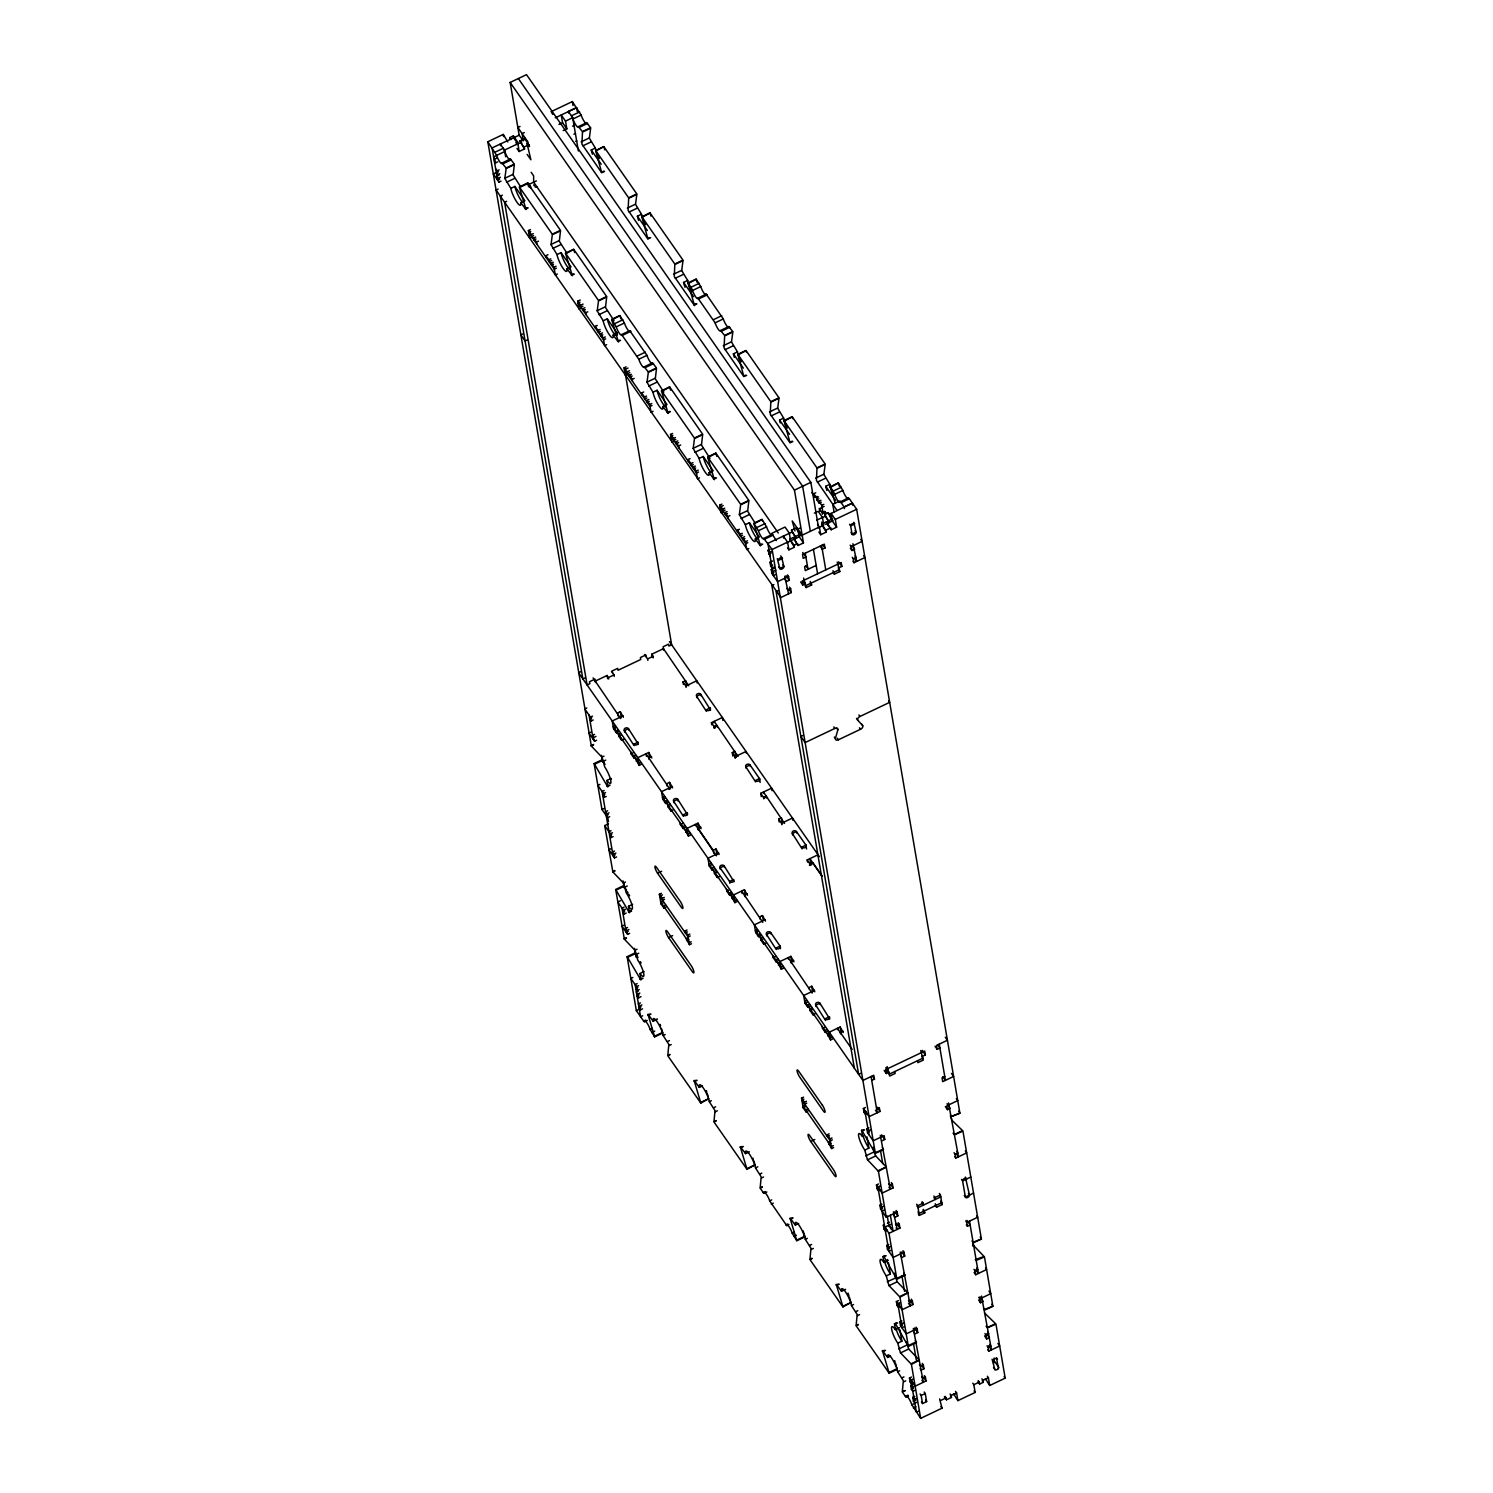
<?xml version="1.0" encoding="UTF-8"?>
<svg xmlns="http://www.w3.org/2000/svg" width="1493" height="1493" viewBox="0 0 1493 1493"><rect width="100%" height="100%" fill="white"/><g stroke="black" fill="none" stroke-linecap="round" stroke-linejoin="round"><path stroke-width="1.5" d="M994.095 1357.977L994.207 1362.512M996.447 1357.66L998.462 1368.633M510.83 188.361L514.917 186.42L524.864 200.678L520.777 202.619A10.824 2.351 64.6 0 1 516.951 202.246A10.824 2.351 64.6 0 1 510.83 188.361L504.839 178.451L506.164 168.485L514.339 164.585L513.144 174.998L520.516 186.625M557.001 254.575L561.088 252.634L571.035 266.892L566.948 268.852A10.824 2.351 64.6 0 1 563.141 268.46A10.824 2.351 64.6 0 1 557.001 254.575L551.029 244.665L552.335 234.7L560.51 230.799L559.315 241.213L566.687 252.858M603.825 146.631L595.651 150.513L628.628 197.804L636.802 193.922L603.825 146.631L595.782 151.054L601.754 172.815L581.915 144.112L582.494 132.056L590.668 128.174L589.362 138.14L595.334 148.05A10.824 2.351 64.6 0 0 599.421 158.613M603.172 320.79L607.278 318.849L617.225 333.126L613.138 335.067A10.824 2.351 64.6 0 1 609.312 334.693A10.824 2.351 64.6 0 1 603.172 320.79L597.2 310.899L598.506 300.914L606.699 297.032L605.486 307.427L614.034 320.734M641.822 216.728L674.799 264.018L682.992 260.137L649.996 212.846L641.822 216.728L647.925 239.029L628.105 210.326L628.665 198.27L636.839 194.389L635.533 204.354L641.505 214.264A10.824 2.351 64.6 0 0 645.611 224.827M652.982 392.211L657.069 390.27L667.016 404.528L662.929 406.488A10.824 2.351 64.6 0 1 659.104 406.096A10.824 2.351 64.6 0 1 652.982 392.211L647.01 382.301L648.317 372.336L656.491 368.435L655.296 378.849L663.825 392.136M706.133 294.121L697.922 298.152L715.128 322.824A6.177 1.344 64.6 0 0 718.245 329.244A6.177 1.344 64.6 0 0 720.484 330.513L724.609 335.44L732.783 331.558L728.715 326.482A6.177 1.344 64.6 0 1 726.419 325.343A6.177 1.344 64.6 0 1 723.303 318.923L706.17 294.065A6.177 1.344 64.6 0 1 703.856 292.983A6.177 1.344 64.6 0 1 700.74 286.563L696.186 279.06L687.993 282.942L694.544 305.617L674.276 276.541L674.836 264.485L683.01 260.603L681.704 270.588L687.694 280.479A10.824 2.351 64.6 0 0 692.155 291.714M699.153 458.426L703.24 456.485L713.206 470.762L709.1 472.702A10.824 2.351 64.6 0 1 705.293 472.329A10.824 2.351 64.6 0 1 699.153 458.426L693.181 448.535L694.488 438.55L702.662 434.668L701.467 445.063L709.996 458.37M737.803 354.364L770.78 401.654L778.954 397.773L745.977 350.482L737.803 354.364L743.906 376.665L724.068 347.962L724.646 335.906L732.82 332.025L731.514 341.99L737.486 351.9A10.824 2.351 64.6 0 0 741.219 361.791M745.343 524.64L749.43 522.699L759.377 536.976L755.29 538.917A10.824 2.351 64.6 0 1 751.464 538.544A10.824 2.351 64.6 0 1 745.343 524.64L739.352 514.749L740.659 504.765L748.851 500.883L747.638 511.278L755.029 522.923M654.625 1036.814L647.943 1014.214L653.188 1021.193A10.824 2.351 64.6 0 1 657.013 1021.567A10.824 2.351 64.6 0 1 663.135 1035.47L668.845 1044.428L667.8 1055.346L669.853 1054.375M783.993 420.69L816.951 467.888L825.144 463.987L792.167 416.696L783.974 420.578L790.077 442.88L770.257 414.177L770.817 402.121L778.991 398.239L777.685 408.224L783.657 418.115A10.824 2.351 64.6 0 0 787.39 428.006M700.814 1103.028L694.114 1080.428L699.359 1087.408A10.824 2.351 64.6 0 1 703.184 1087.781A10.824 2.351 64.6 0 1 709.306 1101.685L715.016 1110.661L713.99 1121.56L716.024 1120.59M837.032 510.475L816.428 480.391L816.988 468.354L825.181 464.454L823.856 474.438L829.847 484.329A10.824 2.351 64.6 0 0 833.934 494.911M746.985 1169.262L740.229 1146.68L745.548 1153.622A10.824 2.351 64.6 0 1 749.355 1154.014A10.824 2.351 64.6 0 1 755.495 1167.899L761.187 1176.876L760.161 1187.775L762.195 1186.804M796.777 1240.664L790.04 1218.101L795.34 1225.044A10.824 2.351 64.6 0 1 799.166 1225.417A10.824 2.351 64.6 0 1 805.287 1239.321L810.998 1248.297L809.952 1259.196L812.005 1258.226M842.966 1306.898L836.211 1284.316L841.511 1291.258A10.824 2.351 64.6 0 1 845.337 1291.65A10.824 2.351 64.6 0 1 851.477 1305.535L857.169 1314.512L856.142 1325.411L858.176 1324.44M889.137 1373.112L882.382 1350.53L887.7 1357.492A10.824 2.351 64.6 0 1 891.508 1357.865A10.824 2.351 64.6 0 1 897.648 1371.75L903.358 1380.726L902.313 1391.644L904.366 1390.674M502.003 163.073L506.127 168L514.301 164.118L510.401 158.949L502.003 163.073A6.177 1.344 64.6 0 1 499.763 161.804A6.177 1.344 64.6 0 1 496.646 155.384L487.819 141.76L503.272 134.407L507.788 141.984M510.177 159.191L510.251 159.005A6.177 1.344 64.6 0 1 507.937 157.922A6.177 1.344 64.6 0 1 504.821 151.502L503.272 148.292L495.079 152.174M579.695 112.012L571.408 115.763L572.976 118.973A6.177 1.344 64.6 0 0 576.093 125.393A6.177 1.344 64.6 0 0 578.332 126.662L582.457 131.589L590.631 127.707L586.544 122.631A6.177 1.344 64.6 0 1 584.267 121.493A6.177 1.344 64.6 0 1 581.15 115.073L572.342 101.58L550.992 111.732M652.348 362.967L652.348 363.042A6.177 1.344 64.6 0 1 650.108 361.773A6.177 1.344 64.6 0 1 646.973 355.353L629.766 330.681A6.177 1.344 64.6 0 1 627.527 329.412A6.177 1.344 64.6 0 1 624.41 322.992L619.856 315.49L611.682 319.371L616.236 326.874A6.177 1.344 64.6 0 0 619.352 333.294A6.177 1.344 64.6 0 0 621.592 334.563L638.799 359.234A6.177 1.344 64.6 0 0 641.915 365.654A6.177 1.344 64.6 0 0 644.155 366.923L652.553 362.799L656.453 367.969L648.279 371.869L644.174 366.849M728.659 326.612L720.484 330.513M638.034 957.554L635.29 952.795L627.116 956.677L636.335 1010.649L644.099 1021.679L647.271 1020.484M764.864 539.048L773.057 535.166L771.993 534.345A6.177 1.344 64.6 0 1 769.679 533.262A6.177 1.344 64.6 0 1 766.562 526.842L762.009 519.34L753.834 523.222L758.388 530.724A6.177 1.344 64.6 0 0 761.505 537.144A6.177 1.344 64.6 0 0 763.744 538.413L772.124 549.48L875.365 1153.38L883.539 1149.479L874.935 1152.708L861.592 1129.996L862.469 1136.546A10.824 2.351 64.6 0 0 858.643 1136.173A10.824 2.351 64.6 0 0 864.783 1150.077L867.396 1159.632L878.425 1171.296L886.263 1217.224L897.181 1212.036L896.117 1210.506M771.937 534.531L763.744 538.413M839.924 502.376A6.177 1.344 64.6 0 0 840.074 502.003L841.194 502.637L849.368 498.737L856.665 509.281L959.887 1113.181L951.358 1116.54L959.887 1113.181M840.074 502.003L848.36 497.897L849.368 498.737M762.232 1187.271L760.198 1188.241L763.688 1193.168L766.861 1191.974M804.036 1235.513L804.97 1236.857L796.795 1240.739L792.242 1233.237A6.177 1.344 64.6 0 0 789.125 1226.817A6.177 1.344 64.6 0 0 786.886 1225.548L788.92 1224.577M905.411 1390.636L902.351 1392.111L906.027 1397.168L908.509 1396.067M861.61 724.03L862.674 725.561A3.098 1.848 -34.9 0 1 860.491 729.293L838.45 739.763A3.098 1.848 -34.9 0 1 835.408 738.531L837.853 729.816L836.789 728.285M644.677 1021.828L644.715 1021.772A6.177 1.344 64.6 0 1 646.973 1022.966A6.177 1.344 64.6 0 1 650.09 1029.386L654.643 1036.889L662.817 1033.007L661.884 1031.663M764.267 1193.318L764.304 1193.262A6.177 1.344 64.6 0 1 766.544 1194.456A6.177 1.344 64.6 0 1 769.679 1200.876L786.811 1225.734M906.419 1397.187L906.456 1397.112A6.177 1.344 64.6 0 1 908.714 1398.306A6.177 1.344 64.6 0 1 911.831 1404.726L920.658 1418.35L942.008 1408.198L939.62 1398.941M487.819 141.76L496.068 190.04L780.895 597.499M524.267 132.578L522.121 133.605L523.352 140.846L519.172 135.21L510.158 82.432L526.506 74.65L810.83 482.351L818.519 527.402M527.16 154.414L530.892 159.77L527.048 143.571L528.466 145.605L527.813 141.76L517.847 127.484L520.012 126.457M510.046 139.54L509.71 137.617L513.387 135.863L517.66 141.984L519.116 151.521L524.566 148.927L519.975 140.883L524.976 138.513L529.567 146.557L527.421 143.496M568.702 113.151L568.404 111.452L576.597 107.571L577.306 111.714M519.172 135.21L492.093 147.882L497.58 180.056L499.632 179.085M555.247 117.835L576.615 107.683M515.813 142.861L517.66 141.984M505.66 156.765L504.522 150.102L517.791 143.795M563.197 130.563L566.836 128.827L565.511 121.12L572.696 117.686L568.404 111.452M516.671 144.541L521.729 142.134M558.923 124.442L562.562 122.725L561.237 114.998L565.511 121.12M495.676 155.925L493.623 156.896L495.713 162.793L497.748 161.823M496.646 155.384L504.821 151.502M572.976 118.973L581.15 115.073M495.041 158.93L497.094 157.959M524.23 147.005L529.231 144.616M572.547 126.121L574.077 125.393M578.332 126.662L586.506 122.762M503.122 163.707L511.297 159.826M579.452 127.297L587.626 123.396M499.782 173.729L497.748 174.7L497.076 170.837L499.129 169.866M573.928 134.165L575.458 133.437M495.359 172.964L493.325 173.935L498.998 182.09L501.051 181.12M498.363 171.676L496.329 172.665L497.748 174.7M498.979 175.222L496.926 176.193L498.998 182.09M575.701 141.331L576.727 140.846M498.345 178.227L500.398 177.256M581.132 141.854L589.324 137.953M504.802 178.264L512.995 174.382M582.886 145.829L591.06 141.928M506.556 182.239L514.749 178.358M498.121 189.07L496.068 190.04L591.34 746.071M592.441 154.208A10.824 2.351 64.6 0 1 591.247 149.991L595.334 148.05M502.376 195.172L500.342 196.143L582.849 678.867L584.901 677.897M527.496 183.042L519.321 186.942L552.298 234.233L560.472 230.333L527.496 183.042L528.485 186.345M520.777 202.619L526.077 209.58L519.471 187.577L527.645 183.676M529.082 184.367L536.36 180.896M529.119 187.054L530.482 186.401L527.999 182.837M506.65 201.294L504.597 202.264L587.104 684.97L589.847 683.682L589.511 681.741L594.961 679.147L595.539 682.525M536.939 186.886L535.259 187.185M525.051 208.74L527.085 207.77M601.362 172.33L603.918 171.098M602.463 172.423L604.497 171.452M526.133 208.852L528.186 207.882M531.751 237.312L529.716 238.283L528.391 230.557L530.444 229.586M530.761 231.508L528.727 232.479L554.314 269.188L556.366 268.199M533.617 235.595L531.564 236.566L531.247 234.625L533.281 233.655M535.987 238.992L533.934 239.962L533.598 238.022L535.651 237.051M536.789 244.031L536.454 242.109L538.488 241.138M627.321 208.068L635.495 204.186M550.992 244.497L559.166 240.597M629.057 212.043L637.25 208.143M552.746 248.454L560.92 244.572M546.251 257.636L545.934 255.695L547.968 254.724M638.631 220.423A10.824 2.351 64.6 0 1 637.418 216.205L641.505 214.264M551.663 260.491L549.107 261.704L548.771 259.782L550.824 258.812M565.492 253.157L573.685 249.256L606.662 296.566L598.469 300.448L565.492 253.157L572.304 275.72L566.948 268.852M565.642 253.791L573.704 249.406M641.971 217.362L650.034 212.995M553.511 264.13L551.477 265.101L551.141 263.179L553.194 262.208M557.356 274.003L555.303 274.973L553.978 267.247L556.031 266.277M571.352 275.141L573.256 273.984M647.551 238.544L649.586 237.574M648.634 238.656L650.687 237.667M572.304 275.067L574.357 274.096M581.038 307.969L579.004 308.958L577.679 301.231L580.236 300.018M580.049 302.183L577.996 303.154L603.601 339.844L605.635 338.874M582.886 306.252L580.852 307.241L580.516 305.3L583.072 304.087M522.681 333.965L520.833 334.843L525.088 340.964L526.954 340.087M585.256 309.667L583.222 310.637L582.886 308.696L584.939 307.726M586.058 314.706L585.723 312.784L587.775 311.813M673.492 274.283L681.666 270.401M597.163 310.712L605.337 306.812M675.247 278.258L683.421 274.376M598.917 314.687L607.091 310.787M685.063 287.347A10.824 2.351 64.6 0 1 683.589 282.42L687.694 280.479M595.539 328.292L595.203 326.37L597.256 325.399M613.138 335.067L618.438 342.009L611.831 320.006L619.894 315.658M688.161 283.595L696.205 279.21M600.429 331.409L598.376 332.379L598.058 330.438L600.093 329.468M614.668 323.664L622.861 319.782M688.012 283.054L690.998 287.253L699.172 283.353M602.799 334.805L600.746 335.776L600.429 333.835L602.463 332.864M616.236 326.874L624.41 322.992M697.922 298.152A6.177 1.344 64.6 0 1 695.682 296.883A6.177 1.344 64.6 0 1 692.565 290.463L700.74 286.563M606.625 344.678L604.59 345.648L603.265 337.922L605.3 336.951M621.592 334.563L629.766 330.681M622.712 335.197L630.886 331.315M699.041 298.787L707.215 294.886M617.523 341.356L619.446 340.199M693.722 304.759L695.775 303.788M694.824 304.871L696.858 303.9M618.494 341.281L620.528 340.311M713.561 319.614L721.754 315.714M637.231 356.025L645.424 352.143M638.799 359.234L646.973 355.353M715.128 322.824L723.303 318.923M627.471 374.575L625.418 375.545L624.111 367.819L626.164 366.849M627.993 368.062L624.429 369.76L650.015 406.451L652.049 405.48M629.841 372.615L627.284 373.829L626.948 371.888L629.505 370.675M645.275 367.558L653.467 363.676M721.604 331.147L729.797 327.247M632.211 376.012L629.654 377.225L629.318 375.284L631.371 374.314M632.491 381.294L632.174 379.371L634.208 378.401M723.284 345.704L731.477 341.822M646.973 382.133L655.147 378.233M725.038 349.679L733.231 345.779M648.709 386.09L656.901 382.208M641.971 394.898L641.654 392.958L643.688 391.987M734.369 357.387A10.824 2.351 64.6 0 1 733.399 353.841L737.486 351.9M646.861 397.996L644.827 398.967L644.491 397.045L646.525 396.056M661.474 390.793L669.648 386.892L702.643 434.183L694.45 438.084L661.474 390.793L668.173 413.468L662.929 406.488M661.623 391.427L669.685 387.042M737.953 354.998L746.015 350.631M649.231 401.393L647.197 402.363L646.861 400.441L648.895 399.471M653.057 411.266L651.004 412.236L649.698 404.51L651.75 403.539M667.203 412.591L669.76 411.377M743.533 376.18L745.567 375.21M668.285 412.703L670.338 411.732M744.615 376.292L746.668 375.303M673.922 441.163L671.869 442.133L670.544 434.407L672.596 433.437M672.932 435.377L670.88 436.348L696.466 473.038L698.519 472.068M675.769 439.446L673.716 440.416L673.399 438.494L675.433 437.524M678.643 442.6L676.086 443.813L675.769 441.891L677.803 440.92M678.942 447.9L678.606 445.959L680.659 444.989M769.474 411.919L777.648 408.037M693.144 448.348L701.318 444.447M771.228 415.894L779.402 412.012M694.898 452.323L703.072 448.423M688.404 461.486L688.086 459.545L690.121 458.575M780.316 422.948A10.824 2.351 64.6 0 1 779.57 420.056L783.657 418.115M693.293 464.584L691.259 465.555L690.923 463.632L692.976 462.662M709.1 472.702L714.363 479.682L707.813 457.642L715.875 453.293M784.142 421.231L792.204 416.883M695.663 467.981L693.629 468.951L693.293 467.029L695.346 466.059M699.508 477.853L697.455 478.824L696.13 471.097L698.183 470.127M713.374 478.824L715.427 477.835M789.704 442.395L792.26 441.182M714.456 478.917L716.509 477.947M790.786 442.507L792.839 441.536M723.191 511.838L721.156 512.808L719.831 505.082L721.884 504.111M723.228 505.548L720.167 507.004L745.754 543.695L747.788 542.724M725.057 510.121L723.004 511.091L722.668 509.15L724.721 508.18M727.427 513.517L725.374 514.488L725.038 512.547L727.091 511.576M728.211 518.556L727.893 516.634L729.928 515.664M815.645 478.133L823.819 474.251M739.315 514.562L747.508 510.681M817.529 524.323L819.396 526.992L802.17 535.185L794.463 490.133L810.83 482.351M817.399 482.108L825.573 478.227M741.069 518.538L749.243 514.637M826.954 490.506A10.824 2.351 64.6 0 1 825.76 486.289L829.847 484.329M814.282 497.3L813.685 493.791L815.738 492.821M737.691 532.161L737.355 530.22L739.408 529.25M835.296 503.402L830.164 486.867L838.338 482.911L842.892 490.432A6.177 1.344 64.6 0 0 846.008 496.833A6.177 1.344 64.6 0 0 848.248 498.102M755.29 538.917L760.534 545.897L753.984 523.856L762.046 519.527M830.313 487.446L838.357 482.986M742.581 535.259L740.528 536.23L740.211 534.307L742.245 533.318M821.281 502.227L819.228 503.197L816.858 499.8L816.54 497.878L818.575 496.908M830.164 486.811L833.15 491.104L841.343 487.222M756.82 527.533L765.013 523.632M816.858 499.8L818.91 498.83M744.951 538.656L742.898 539.626L742.581 537.704L744.615 536.715M819.228 503.197L818.91 501.275L820.945 500.304M758.388 530.724L766.562 526.842M839.365 502.376A6.177 1.344 64.6 0 1 834.718 494.314L842.892 490.432M748.777 548.528L746.743 549.499L745.418 541.772L747.47 540.802M822.998 512.715L821.747 505.343L823.8 504.373M819.806 511.241L819.377 508.702L824.136 506.426M814.357 513.107L818.183 511.297L822.438 517.399L823.763 525.125L821.635 522.065M822.456 514.227L822.214 512.771L824.938 511.483L826.338 513.48M823.595 512.957L825.106 512.099M759.545 545.038L761.598 544.068M791.477 530.239L796.086 538.282L791.477 530.239L796.478 527.869L801.088 535.912L797.878 531.321M824.621 514.488L829.212 522.531L824.621 514.488L828.298 512.734L832.889 520.796L829.697 516.205M760.646 545.15L762.68 544.161M791.813 532.18L767.869 543.359L773.374 575.533L775.408 574.562M800.061 528.055L797.897 529.082L799.222 536.789L803.477 542.911L798.027 545.505L796.441 543.209M816.69 520.143L824.957 516.429M852.391 503.16L828.634 514.674L828.298 512.734M787.576 547.931L788.901 549.853L794.351 547.259L789.76 539.216L793.436 537.461L798.027 545.505M795.75 536.36L800.752 533.99M818.855 532.049L820.721 534.718L826.17 532.124L821.579 524.08L826.581 521.71L831.172 529.754L836.621 527.16L835.296 519.433L831.041 513.312L832.347 521.038L836.621 527.16M828.876 520.609L832.553 518.855M770.071 556.236L767.981 550.32L770.033 549.349M772.124 549.48L787.576 542.127L783.321 536.006L783.694 538.189M835.296 519.433L856.665 509.281M786.68 542.761L790.096 541.138M799.222 536.789L790.618 540.877L789.312 533.169L785.038 527.048L771.788 533.356L776.248 540.597M818.145 527.794L821.896 526.021M825.573 524.267L832.347 521.038M771.452 551.402L769.399 552.373L767.981 550.32M768.652 554.183L771.209 552.97M794.351 547.259L794.033 545.318L797.71 543.583M826.17 532.124L825.834 530.202L830.836 527.813M774.139 567.153L772.105 568.142L770.687 566.09L770.015 562.226L772.572 561.013M778.413 560.398L782.519 558.457L780.727 555.9M770.687 566.09L772.721 565.119M787.464 574.936L788.547 576.466L777.629 581.654L771.937 573.499L771.284 569.635L774.344 568.18M775.781 570.214L772.702 571.67L771.284 569.635M802.711 552.485L805.903 557.076L803.178 558.363L802.525 554.5L824.341 544.143L824.994 548.006L822.27 549.293L820.142 546.233M771.937 573.499L773.99 572.528M580.628 671.775L578.575 672.746L862.898 1080.447L873.797 1075.259L874.469 1079.122L871.725 1080.428M807.34 565.436L804.615 566.743L805.268 570.606L816.186 565.418M852.242 545.766L854.649 549.219L851.906 550.506L851.253 546.643L862.133 541.343L860.714 539.309M773.897 584.547L771.862 585.517L854.369 1068.223M805.511 565.735L808.515 569.057M788.547 576.466L789.2 580.329L786.475 581.617L784.609 578.948M778.17 590.649L776.117 591.62L858.624 1074.344L860.677 1073.374M595.296 681.088L607.11 675.471L608.771 678.96M652.198 657.555L651.639 654.289L663.452 648.671M789.554 587.16L790.637 588.69L787.893 589.996L786.83 588.466M863.57 555.639L864.914 557.542L853.996 562.73L853.343 558.867L856.068 557.58L855.004 556.049M608.528 677.505L613.978 674.911L611.495 671.346M647.869 660.373L647.607 658.917L653.057 656.323L651.639 654.289M800.659 581.934L802.786 584.995L805.529 583.707L803.383 580.646M839.159 567.713L841.884 566.407L841.212 562.544L802.133 581.132L802.786 584.995M780.391 597.741L791.29 592.553L790.637 588.69M805.119 586.04L806.183 587.57L811.632 584.976L810.232 581.505M833.299 572.64L834.363 574.17L839.812 571.576L837.218 562.077M586.824 707.981L584.771 708.951L590.463 717.107L591.116 720.97L593.169 719.999M590.463 717.107L592.497 716.136M591.732 717.946L589.698 718.917L591.116 720.97M623.383 717.256L620.286 711.732L617.561 713.019L618.065 715.912M683.439 684.447L683.01 681.909L685.735 680.603L686.668 686.034M623.141 715.8L612.223 720.988L613.548 728.715L616.385 732.783L618.438 731.813M686.089 687.433L685.847 685.978L696.746 680.789L697.119 682.973M590.948 732.111L588.895 733.082L594.587 741.237L596.621 740.267M594.55 734.369L592.497 735.34L594.587 741.237M615.265 725.803L613.212 726.774L638.799 763.483L640.852 762.512M593.915 737.374L595.968 736.404M613.548 728.715L615.583 727.744M618.102 729.89L616.068 730.861L616.385 732.783M591.041 745.66L593.598 744.447M593.486 745.194L591.433 746.164L602.071 757.324L604.684 766.898A10.824 2.351 64.6 0 1 610.824 780.783A10.824 2.351 64.6 0 1 606.998 780.41L607.8 786.979L594.139 763.632L601.959 809.505L607.651 817.66L609.685 816.69M620.472 733.287L618.438 734.257L618.755 736.18L621.611 740.267L623.645 739.296M618.755 736.18L620.808 735.209M601.959 757.138L603.993 756.167M594.121 763.595L602.295 759.694L605.038 764.453M594.531 764.248L602.705 760.366M603.695 761.113L605.747 760.124M635.962 756.951L633.928 757.94L631.072 753.853L633.125 752.883M635.645 755.029L633.592 755.999L633.928 757.94M651.806 758.015L648.727 752.491L637.81 757.679L639.135 765.405L641.188 764.435M711.806 724.851L711.433 722.687L722.351 717.498L722.836 720.391M638.015 758.425L635.962 759.396L639.135 765.405M712.814 722.855L714.363 722.127M636.298 761.337L638.332 760.366M651.564 756.578L648.839 757.865L649.082 759.321M714.531 728.211L714.27 726.755L717.013 725.467L717.256 726.904M713.785 727.819L715.67 726.923M606.998 780.41L611.085 778.469A10.824 2.351 64.6 0 0 611.458 778.973M599.887 784.404L597.835 785.374L603.527 793.529L604.18 797.393L606.233 796.422M607.035 786.27L608.939 785.131M607.987 786.214L610.04 785.225M604.142 790.525L602.108 791.495L613.1 855.862L615.153 854.873M603.527 793.529L605.561 792.559M604.814 794.388L602.761 795.358L604.18 797.393M601.959 809.505L604.012 808.534M607.614 810.792L605.561 811.763L607.651 817.66M672.652 787.912L669.573 782.388L666.848 783.694L667.278 786.232M732.895 756.204L732.279 752.584L735.004 751.278L735.993 757.082L734.631 757.716M606.979 813.797L609.032 812.827M606.233 815.626L608.267 814.655M672.41 786.475L661.511 791.663L662.836 799.39L665.673 803.458L667.707 802.487M735.377 758.108L735.135 756.652L746.033 751.464L746.351 753.274M668.677 789.088L670.562 788.192L669.573 782.388M664.534 796.478L662.5 797.449L688.086 834.139L690.121 833.169M612.858 871.912L604.702 825.61L608.453 823.819M662.836 799.39L665.374 798.158M802.73 735.564L800.864 736.441L805.138 742.562L834.848 728.435A3.098 1.848 -34.9 0 1 837.853 729.816M667.39 800.565L665.337 801.536L665.673 803.458M608.976 831.713L611.029 830.743M669.76 803.962L667.707 804.932L668.043 806.855L670.88 810.942L672.932 809.971M613.1 836.64L611.066 837.61L610.394 833.766L612.447 832.777M668.043 806.855L670.077 805.884M611.682 834.606L609.629 835.576L611.066 837.61M862.674 725.561L857.84 720.317A3.098 1.848 -34.9 0 1 859.949 716.491L889.66 702.363L888.596 700.833M610.88 848.77L608.845 849.741L614.519 857.896L616.572 856.926M614.481 851.029L612.447 851.999L614.519 857.896M613.866 854.033L615.9 853.063M685.25 827.626L683.197 828.596L680.36 824.528L682.917 823.315M684.914 825.704L682.88 826.674L683.197 828.596M701.094 828.69L697.996 823.166L687.097 828.354L688.422 836.08L690.457 835.11M761.281 796.609L760.721 793.343L771.62 788.155L772.049 790.693M687.284 829.1L685.25 830.071L688.422 836.08M685.567 831.993L687.62 831.022M698.369 829.996L698.127 828.54L700.852 827.253M763.8 798.867L763.558 797.43L766.282 796.124L766.6 797.934M698.145 829.361L697.996 823.166M764.099 798.009L766.469 796.87M612.559 871.52L614.612 870.55M615.004 871.054L612.951 872.024L623.589 883.184L626.202 892.758A10.824 2.351 64.6 0 1 632.341 906.643A10.824 2.351 64.6 0 1 628.516 906.27L629.449 912.783L615.695 889.567L624.354 939.153M623.458 882.998L625.511 882.027M615.657 889.492L623.813 885.554L626.537 890.313M616.049 890.108L624.223 886.226M625.212 886.954L627.265 885.984M657.555 873.218L681.256 907.184A4.647 1.008 64.6 0 0 682.898 907.352A4.647 1.008 64.6 0 0 680.267 901.399L656.565 867.414A4.647 1.008 64.6 0 0 654.942 867.265A4.647 1.008 64.6 0 0 657.555 873.218L661.66 871.259M713.747 853.194L713.262 850.301L715.987 848.994L719.085 854.519M779.234 822.064L778.749 819.153L781.474 817.865L782.407 823.296M718.824 853.082L707.925 858.27L709.268 865.977L712.105 870.046L714.158 869.075M781.828 824.677L781.586 823.24L792.484 818.052L792.839 820.236M620.509 900.727L617.785 902.033L623.458 910.189L624.13 914.052L626.164 913.081M710.967 863.085L708.914 864.055L734.5 900.746L736.553 899.775M709.268 865.977L711.303 865.007M624.093 907.184L622.04 908.155L626.164 932.285L628.217 931.315M628.516 906.27L632.603 904.329M713.822 867.153L711.769 868.124L712.105 870.046M623.458 910.189L625.511 909.218M665.915 907.035L663.862 908.005L661.026 903.918L659.365 894.27L661.418 893.299M624.746 911.029L622.693 912.018L624.13 914.052M662.444 894.904L659.719 896.192L688.161 936.969L690.195 935.999M628.422 911.962L630.979 910.749M716.192 870.55L714.139 871.52L714.475 873.442L717.312 877.529L719.365 876.559M629.505 912.055L631.558 911.085M664.59 899.309L662.537 900.279L662.22 898.357L664.254 897.368M714.475 873.442L716.528 872.472M662.761 901.007L660.708 901.977L689.15 942.755L691.184 941.784M661.026 903.918L663.06 902.948M665.579 905.094L663.545 906.064L663.862 908.005M623.943 925.193L621.909 926.164L627.583 934.319L629.635 933.349M627.545 927.452L625.511 928.422L627.583 934.319M626.929 930.456L628.964 929.486M624.055 938.742L626.09 937.772M626.481 938.276L624.447 939.246L635.085 950.406L637.698 959.98A10.824 2.351 64.6 0 1 643.819 973.884A10.824 2.351 64.6 0 1 640.012 973.492L640.889 980.043L627.172 956.752M732.205 893.971L729.648 895.203L726.792 891.116L728.845 890.145M731.346 892.291L729.312 893.262L729.648 895.203M747.508 895.296L744.41 889.772L733.511 894.96L734.855 902.668L736.889 901.697M807.545 862.096L807.172 859.931L818.089 854.742L818.313 856.198M733.716 895.688L731.682 896.658L734.855 902.668M732.018 898.599L734.052 897.61M747.265 893.84L744.54 895.147L744.783 896.584M810.27 865.455L810.008 863.999L812.752 862.711L822.214 876.316M809.355 865.156L811.408 864.186M634.954 950.22L637.007 949.249M668.565 937.567L692.248 971.551A4.647 1.008 64.6 0 0 693.89 971.719A4.647 1.008 64.6 0 0 691.259 965.766L667.576 931.781A4.647 1.008 64.6 0 0 665.934 931.613A4.647 1.008 64.6 0 0 668.565 937.567L672.652 935.626M627.545 957.349L635.719 953.448M687.34 931.931L685.287 932.901L684.97 930.96L687.004 929.99M636.709 954.195L638.743 953.225M691.502 943.725L689.449 944.696L687.806 935.047L689.841 934.077M688.329 937.716L686.276 938.686L689.449 944.696M686.612 940.627L688.665 939.657M640.012 973.492L644.099 971.551M765.536 921.106L762.438 915.582L759.713 916.87L760.086 919.053M632.883 977.486L630.848 978.456L636.522 986.612L637.194 990.475L639.228 989.504M639.9 979.184L641.953 978.214M765.293 919.651L754.376 924.839L755.701 932.565L758.537 936.652L760.59 935.663M641.001 979.296L643.035 978.326M637.156 983.607L635.104 984.578L640.609 1016.752L642.643 1015.781M636.522 986.612L638.575 985.641M757.418 929.672L755.365 930.643L780.951 967.333L783.004 966.363M637.81 987.47L635.757 988.441L637.194 990.475M755.701 932.565L757.753 931.595M638.407 990.997L636.373 991.987L638.444 997.884L641.001 996.671M760.254 933.741L758.22 934.711L758.537 936.652M637.791 994.021L639.844 993.05M639.079 994.861L637.026 995.831L638.444 997.884M762.624 937.137L760.59 938.108L760.907 940.049L763.763 944.117L765.797 943.147M760.907 940.049L762.96 939.078M640.441 1002.904L638.407 1003.893L640.478 1009.791L642.531 1008.82M639.825 1005.927L641.878 1004.957M641.113 1006.767L639.06 1007.738L640.478 1009.791M636.335 1010.649L638.108 1009.791M647.831 1014.979L649.866 1013.99M648.914 1015.072L650.967 1014.102M778.114 960.82L776.08 961.791L773.243 957.704L775.781 956.49M643.595 1021.063L645.648 1020.092M777.797 958.879L775.744 959.85L776.08 961.791M653.188 1021.193L657.275 1019.252A10.824 2.351 64.6 0 1 657.2 1018.767M793.959 961.884L790.879 956.36L779.962 961.529L781.287 969.256L783.34 968.285M780.167 962.276L778.114 963.246L781.287 969.256M778.45 965.187L780.484 964.217M793.716 960.428L790.991 961.716L791.234 963.172M650.146 1029.573L652.124 1028.416M791.701 962.22L790.879 956.36M651.639 1032.596L654.718 1031.122M654.494 1036.254L662.668 1032.354L661.418 1028.378M663.135 1035.47L665.187 1034.5M667.408 1041.573L669.443 1040.602M669.144 1045.548L671.197 1044.577M814.823 991.781L811.725 986.257L809.001 987.545L809.243 989.001M669.89 1054.842L667.838 1055.812L700.814 1103.103L708.858 1098.624L700.665 1102.469M814.562 990.326L803.663 995.514L804.988 1003.24L807.825 1007.308L809.878 1006.338M812.547 992.117L811.725 986.257M806.705 1000.329L804.652 1001.299L830.239 1038.008L832.292 1037.019M804.988 1003.24L807.022 1002.27M809.542 1004.416L807.489 1005.386L807.825 1007.308M811.912 1007.812L809.859 1008.783L810.195 1010.705L813.032 1014.792L815.085 1013.822M810.195 1010.705L812.248 1009.735M694.002 1081.193L696.055 1080.223M695.103 1081.305L697.138 1080.316M827.906 1031.234L825.349 1032.447L822.512 1028.378L824.565 1027.408M699.359 1087.408L702.438 1085.952M827.066 1029.554L825.032 1030.525L825.349 1032.447M843.246 1032.54L840.148 1027.016L829.25 1032.204L830.575 1039.93L832.609 1038.96M829.436 1032.951L827.402 1033.921L830.575 1039.93M827.719 1035.862L829.772 1034.873M843.004 1031.103L840.279 1032.391L840.522 1033.847M709.306 1101.685L711.359 1100.714M713.579 1107.806L715.632 1106.817M715.334 1111.762L717.368 1110.792M716.061 1121.056L714.009 1122.027L747.004 1169.318L755.029 1164.839L746.836 1168.683M808.068 1110.885L806.015 1111.856L803.178 1107.787L801.536 1098.12L803.57 1097.15M803.925 1099.072L801.872 1100.042L830.313 1140.82L832.347 1139.85M806.743 1103.159L804.708 1104.129L804.372 1102.207L806.425 1101.237M804.914 1104.876L802.861 1105.846L831.302 1146.605L833.337 1145.635M803.178 1107.787L805.231 1106.817M807.732 1108.963L805.697 1109.934L806.015 1111.856M884.173 1070.444L886.301 1073.504L889.026 1072.198L885.816 1067.626M922.655 1056.223L925.38 1054.916L924.727 1051.053L885.629 1069.641L886.301 1073.504M935.047 1046.257L937.175 1049.318L939.899 1048.011L937.772 1044.951M740.192 1147.408L742.226 1146.437M741.274 1147.52L743.327 1146.549M745.548 1153.622L749.374 1151.812M867.526 1113.423L865.473 1114.394L864.055 1112.36L863.402 1108.497L865.436 1107.526M864.055 1112.36L866.108 1111.389M876.596 1108.907L879.321 1107.601L879.993 1111.464L869.075 1116.652L863.402 1108.497M944.77 1076.49L942.046 1077.797L942.699 1081.641L953.616 1076.472L951.47 1073.411M942.848 1077.61L943.875 1077.125M810.718 1141.436L834.419 1175.402A4.647 1.008 64.6 0 0 836.043 1175.57A4.647 1.008 64.6 0 0 833.43 1169.616L809.729 1135.632A4.647 1.008 64.6 0 0 808.086 1135.482A4.647 1.008 64.6 0 0 810.718 1141.436L814.805 1139.476M755.495 1167.899L757.791 1166.798M829.492 1135.781L827.439 1136.752L827.122 1134.811L829.156 1133.84M833.654 1147.576L831.601 1148.546L829.959 1138.898L832.012 1137.927M759.881 1174.207L761.803 1173.05M830.481 1141.566L828.428 1142.537L831.601 1148.546M828.764 1144.478L830.817 1143.507M761.505 1177.977L763.558 1177.007M861.48 1130.761L863.514 1129.79M862.562 1130.873L864.615 1129.902M882.046 1140.764L884.77 1139.476L884.117 1135.613L873.2 1140.783L867.526 1132.646L866.854 1128.783L868.907 1127.812M870.326 1129.846L868.291 1130.817L866.854 1128.783M867.526 1132.646L869.561 1131.657M763.184 1192.552L765.237 1191.582M945.349 1106.593L947.495 1109.654L950.22 1108.347L947.01 1103.756M864.783 1150.077L868.87 1148.117L866.948 1136.864M769.679 1200.876L771.713 1199.905M865.772 1155.862L873.946 1151.98L873.144 1147.259M771.228 1204.086L773.281 1203.115M867.526 1159.837L875.7 1155.937L886.207 1166.91L878.033 1170.792M951.545 1119.881L962.556 1130.612L954.382 1134.493L953.057 1133.131M878.425 1171.296L886.357 1167.078M972.018 1240.907L973.193 1242.885L981.405 1239.041L962.948 1131.115L954.568 1134.717M789.984 1218.829L792.036 1217.859M791.085 1218.941L793.119 1217.952M785.766 1224.913L787.8 1223.943M880.59 1189.865L878.537 1190.835L877.119 1188.801L876.466 1184.938L878.5 1183.968M795.34 1225.044L798.662 1223.476M879.918 1186.002L877.884 1186.972L888.876 1251.339L890.929 1250.35M877.119 1188.801L879.172 1187.812M891.321 1182.512L892.385 1184.042L889.66 1185.33L888.596 1183.8M965.336 1150.991L966.68 1152.895L955.763 1158.083L955.109 1154.22L957.834 1152.913L956.77 1151.402M792.242 1233.237L794.276 1232.266M892.385 1184.042L893.057 1187.905L882.139 1193.094L876.466 1184.938M793.809 1236.447L796.348 1235.234M796.646 1240.104L804.82 1236.223L803.159 1230.904M805.287 1239.321L807.34 1238.35M886.263 1217.224L880.59 1209.069L879.918 1205.206L881.971 1204.235M883.389 1206.269L881.355 1207.24L879.918 1205.206M880.59 1209.069L882.624 1208.098M809.561 1245.442L811.595 1244.453M882.008 1211.103L884.061 1210.132M811.315 1249.398L813.349 1248.428M970.805 1177.025L962.612 1180.926L965.374 1197.013A2.314 1.381 -34.9 0 0 967.669 1197.479A2.314 1.381 -34.9 0 0 969.461 1195.072L965.374 1177.063M923.42 1209.349L924.802 1212.82L919.352 1215.414L917.71 1205.747L923.159 1203.153L922.095 1201.641M933.965 1197.554L935.309 1199.476L934.973 1197.535L940.422 1194.941L939.358 1193.43M897.181 1212.036L897.834 1215.899L895.109 1217.187L893.505 1214.891M812.043 1258.692L809.99 1259.663L842.966 1306.954L851.01 1302.475L842.817 1306.319M887.458 1230.083L885.424 1231.053L884.005 1229.019L883.333 1225.156L884.36 1224.671M887.421 1223.215L889.473 1222.244M884.752 1227.19L890.892 1224.279M884.005 1229.019L886.04 1228.048M889.1 1226.593L890.127 1226.108M898.207 1222.73L899.271 1224.26L896.546 1225.566L895.483 1224.036M890.537 1228.627L891.545 1228.142M935.29 1205.28L936.615 1207.202L942.083 1204.608L940.422 1194.941M903.862 1273.305L905.019 1275.302L896.864 1279.24L889.026 1233.311L899.924 1228.123L899.271 1224.26M973.548 1193.112L965.374 1197.013L964.31 1195.482M902.985 1250.723L904.049 1252.254L893.15 1257.442L887.458 1249.286L886.805 1245.423L888.839 1244.453M890.276 1246.506L888.223 1247.476L886.805 1245.423M887.458 1249.286L889.511 1248.316M895.184 1276.254L897.218 1281.796L907.725 1292.77L899.551 1296.652L888.895 1285.492L886.282 1275.918A10.824 2.351 64.6 0 1 880.161 1262.033A10.824 2.351 64.6 0 1 883.987 1262.406L882.998 1256.621L885.032 1255.65M882.998 1256.621L886.133 1255.744M966.96 1220.416L970.151 1225.006L967.427 1226.294L966.773 1222.45L977.672 1217.262L976.609 1215.731M836.155 1285.044L838.208 1284.073M883.987 1262.406L888.074 1260.465M837.256 1285.156L839.29 1284.185M904.049 1252.254L904.721 1256.117L901.996 1257.423L900.914 1255.893M841.511 1291.258L845.617 1289.317M886.282 1275.918L890.388 1273.977L888.447 1262.723M887.29 1281.722L895.501 1278.008M884.08 1256.733L896.453 1278.568L904.665 1274.723M972.82 1242.307L981.405 1239.041M889.026 1285.678L897.218 1281.796M972.54 1245.983L973.567 1245.498L984.074 1256.471L975.228 1259.663M851.477 1305.535L853.511 1304.565M855.732 1311.656L857.784 1310.686M857.486 1315.613L859.539 1314.642M915.358 1340.546L916.515 1342.524L908.36 1346.462L899.943 1297.156L907.837 1292.901M983.514 1308.129L984.689 1310.126L992.882 1306.263L984.466 1256.957L976.03 1260.521M900.522 1306.506L898.487 1307.495L897.069 1305.442L896.397 1301.579L898.45 1300.608M899.868 1302.661L897.816 1303.632L901.94 1327.762L903.993 1326.792M897.069 1305.442L899.626 1304.229M858.214 1324.907L856.18 1325.877L889.156 1373.187L897.33 1369.286M911.271 1299.171L912.335 1300.702L909.61 1301.989L908.546 1300.459M985.548 1268.024L986.612 1269.554L975.713 1274.742L975.041 1270.879L977.766 1269.573L976.702 1268.042M975.843 1270.692L976.87 1270.207M912.335 1300.702L912.988 1304.546L902.089 1309.734L896.397 1301.579M906.419 1341.927L908.696 1349.019L919.221 1359.992L911.029 1363.874L900.391 1352.733L897.778 1343.159A10.824 2.351 64.6 0 1 891.657 1329.255A10.824 2.351 64.6 0 1 895.464 1329.628L894.475 1323.843L896.528 1322.873M916.049 1327.165L917.113 1328.695L906.214 1333.884L900.522 1325.728L899.868 1321.865L901.903 1320.894M894.475 1323.843L897.61 1322.985M903.34 1322.929L901.287 1323.899L899.868 1321.865M900.522 1325.728L902.574 1324.758M895.464 1329.628L899.57 1327.688M980.024 1296.857L983.215 1301.429L980.49 1302.736L979.837 1298.873L990.736 1293.685L988.963 1291.128M917.113 1328.695L917.784 1332.558L915.06 1333.846L913.977 1332.316M897.778 1343.159L901.865 1341.199L899.943 1329.946M882.344 1351.258L884.379 1350.288M883.427 1351.37L885.48 1350.4M898.767 1348.944L906.96 1345.062M895.576 1323.955L907.949 1345.79L916.123 1341.908M984.298 1309.492L992.882 1306.263M887.7 1357.492L890.5 1356.148M900.522 1352.919L908.696 1349.019M984.54 1312.963L995.57 1323.694L987.377 1327.576L986.071 1326.213M889.007 1372.534L897.181 1368.652L896.77 1367.327M920.658 1418.35L911.421 1364.378L919.333 1360.123M985.343 1378.674L989.728 1385.504L1005.181 1378.151L995.962 1324.198L987.508 1327.706M897.648 1371.75L899.682 1370.779M922.245 1363.37L923.309 1364.901L920.584 1366.188L919.52 1364.658M986.742 1333.809L989.411 1337.635L986.686 1338.941L986.015 1335.078L988.739 1333.772L987.675 1332.241M901.903 1377.871L903.956 1376.901M923.309 1364.901L923.962 1368.764L921.237 1370.051L920.173 1368.521M913.585 1382.947L911.551 1383.918L910.133 1381.883L909.461 1378.02L911.514 1377.05M903.657 1381.846L905.71 1380.876M912.932 1379.084L910.879 1380.055L916.385 1412.229L918.438 1411.258M910.133 1381.883L912.167 1380.913M924.335 1375.594L925.399 1377.125L922.674 1378.412L921.61 1376.882M997.903 1343.439L999.675 1345.977L988.777 1351.165L988.105 1347.302L990.848 1346.014L989.766 1344.484M988.926 1347.134L989.934 1346.649M914.854 1390.338L912.82 1391.308L911.383 1389.274L910.73 1385.411L912.783 1384.44M914.201 1386.474L912.148 1387.464L910.73 1385.411M925.399 1377.125L926.052 1380.988L915.153 1386.176L909.461 1378.02M911.383 1389.274L913.436 1388.303M905.355 1396.403L907.912 1395.19M916.889 1402.244L914.854 1403.215L913.417 1401.18L912.764 1397.317L914.817 1396.347M925.249 1393.548L926.63 1401.591L922.543 1403.532L921.162 1395.488L925.249 1393.548L924.186 1392.017M916.235 1398.381L914.183 1399.37L912.764 1397.317M913.417 1401.18L915.974 1399.967M911.887 1404.913L913.865 1403.756M913.38 1407.936L915.937 1406.723M940.683 1400.471L946.151 1397.877L945.069 1396.347M944.341 1396.757L946.469 1399.799L951.47 1397.429L951.134 1395.507L956.602 1392.913L955.539 1391.383M953.523 1393.79L957.909 1400.639L975.153 1392.446L973.828 1384.72L979.277 1382.126L978.214 1380.596M978.008 1381.753L979.613 1384.048L983.29 1382.313L982.954 1380.372L988.403 1377.778L987.34 1376.247M953.654 1394.518L955.8 1393.492M985.455 1379.383L987.041 1378.636M853.977 523.278L856.142 532.143A2.314 1.381 -34.9 0 1 854.351 534.569A2.314 1.381 -34.9 0 1 852.055 534.083L850.973 532.441M781.716 557.635L783.881 566.5A2.314 1.381 -34.9 0 1 782.089 568.926A2.314 1.381 -34.9 0 1 779.794 568.441L778.73 566.911M844.217 507.06L839.943 500.939L832.758 504.354L834.083 512.08M853.66 522.326L854.724 523.856L850.655 525.928L852.055 534.083L856.124 532.031L855.078 530.612M591.247 149.991L601.194 164.267M637.418 216.205L647.365 230.482M683.589 282.42L693.554 296.696M733.399 353.841L743.346 368.118M779.57 420.056L789.536 434.332M825.76 486.289L835.707 500.547M849.573 524.267L850.655 525.928A2.351 1.4 -34.9 0 1 851.738 524.08A2.351 1.4 -34.9 0 1 853.828 523.464M562.562 122.725L566.836 128.827M852.895 543.695L856.702 561.312L854.612 558.307M551.794 112.871L552.858 114.401M850.189 545.113L851.253 546.643M813.685 493.791L816.54 497.878M818.91 501.275L821.747 505.343M811.669 492.447L814.04 495.844A2.314 1.792 -9.7 0 0 817.156 496.404M850.319 548.211L851.906 550.506M819.377 508.702L822.214 512.771M518.332 78.532L802.637 486.251L810.344 531.303M852.279 557.337L853.343 558.867M827.701 524.789L826.581 521.71M827.962 525.163L828.764 526.32M829.306 527.085L831.172 529.754M852.932 561.2L853.996 562.73M821.579 524.08L825.834 530.202M510.158 82.432L794.463 490.133M838.674 561.835L841.884 566.407M822.867 544.945L824.994 548.006M838.226 567.863L839.458 569.654L805.828 585.648L804.596 583.856M838.487 569.654L839.812 571.576M832.963 570.699L834.363 574.17M524.566 148.927L519.975 140.883M513.517 137.692L517.978 143.907M796.161 542.836L793.436 537.461M509.71 137.617L511.054 139.521M789.76 539.216L794.033 545.318M516.97 148.46L519.116 151.521M531.153 172.292L533.636 175.857L533.636 182.183L778.301 533.02M533.654 184.889L534.457 186.028M810.307 583.054L811.632 584.976M803.607 578.071L806.183 587.57M504.522 150.102L500.267 143.981L500.547 145.679M802.73 581.188L803.962 582.961M782.817 564.97L783.881 566.5L779.794 568.441L777.312 558.625M786.009 575.738L789.2 580.329M784.739 576.242L788.565 593.859M494.276 160.759L495.713 162.793M495.657 168.802L497.076 170.837M770.015 562.226L771.433 564.279M788.883 589.119L791.29 592.553M528.391 230.557L531.247 234.625M533.598 238.022L536.454 242.109M545.934 255.695L548.771 259.782M551.141 263.179L553.978 267.247M577.679 301.231L580.516 305.3M582.886 308.696L585.723 312.784M595.203 326.37L598.058 330.438M600.429 333.835L603.265 337.922M624.111 367.819L626.948 371.888M629.318 375.284L632.174 379.371M641.654 392.958L644.491 397.045M646.861 400.441L649.698 404.51M670.544 434.407L673.399 438.494M675.769 441.891L678.606 445.959M688.086 459.545L690.923 463.632M693.293 467.029L696.13 471.097M719.831 505.082L722.668 509.15M725.038 512.547L727.893 516.634M737.355 530.22L740.211 534.307M742.581 537.704L745.418 541.772M858.886 714.96L859.949 716.491M856.497 718.394L857.84 720.317M859.427 727.763L860.491 729.293M833.785 726.904L834.848 728.435M837.368 738.233L838.45 739.763M834.344 737.001L835.408 738.531M669.424 641.598L819.358 856.627M945.312 1037.243L947.42 1040.266L936.522 1045.455L937.175 1049.318M663.34 648.503L688.758 685.772M821.617 875.458L809.878 858.643L810.998 865.156M734.873 755.458L735.993 757.082M781.511 822.288L782.463 823.651M683.01 681.909L685.847 685.978M711.433 722.687L714.27 726.755M732.279 752.584L735.135 756.652M760.721 793.343L763.558 797.43M778.749 819.153L781.586 823.24M807.172 859.931L810.008 863.999M942.941 1076.789L945.424 1080.353L939.246 1044.148M956.322 1098.568L957.741 1100.602L946.823 1105.79L947.495 1109.654M922.189 1050.325L925.38 1054.916M644.509 654.457L647.607 658.917M920.733 1050.587L923.309 1060.067L917.859 1062.661L917.523 1060.739M921.722 1056.372L922.954 1058.145L889.324 1074.139L888.092 1072.366M948.484 1102.954L958.487 1156.776L956.229 1153.529M954.046 1152.689L955.109 1154.22M954.699 1156.552L955.763 1158.083M887.103 1066.562L889.679 1076.061L895.128 1073.467L894.811 1071.545M886.226 1069.679L887.477 1071.47M961.548 1179.395L962.612 1180.926A2.314 1.381 -34.9 0 1 964.422 1178.5A2.314 1.381 -34.9 0 1 966.717 1178.966M968.397 1193.542L969.461 1195.072M872.323 1076.061L874.469 1079.122M593.076 677.897L620.659 718.544M852.148 1049.43L837.424 1028.322L837.685 1029.759M965.71 1220.919L966.773 1222.45M966.363 1224.783L967.427 1226.294M939.732 1195.333L940.795 1196.863L918.083 1207.669L917.001 1206.139M876.783 1106.892L879.993 1111.464M940.721 1201.119L941.784 1202.649L919.072 1213.454L917.99 1211.924M940.739 1202.686L942.083 1204.608M875.477 1110.213L877.268 1112.77L871.072 1076.565M933.909 1196.024L934.973 1197.535M935.234 1203.731L936.615 1207.202M881.579 1134.885L884.77 1139.476M975.955 1269.871L978.438 1273.436L969.498 1221.143M880.329 1135.371L890.332 1189.193L888.914 1187.159M973.977 1269.349L975.041 1270.879M974.108 1272.447L975.713 1274.742M921.89 1202.798L923.495 1205.094L923.159 1203.153M922.935 1210.132L924.802 1212.82M981.498 1296.036L991.501 1349.859L988.665 1345.79M916.646 1204.216L917.71 1205.747M978.773 1297.342L979.837 1298.873M978.624 1300.048L980.49 1302.736M918.288 1213.884L919.352 1215.414M890.649 1184.453L893.057 1187.905M984.951 1333.548L986.015 1335.078M984.559 1335.88L985.343 1337.019M985.623 1337.411L986.686 1338.941M894.904 1211.7L897.834 1215.899M893.393 1211.793L897.2 1229.43L896.136 1227.899M987.041 1345.772L988.105 1347.302M987.713 1349.635L988.777 1351.165M994.674 1361.467L998.948 1367.588M992.099 1359.227L994.842 1369.417L993.498 1367.495M1004.117 1376.621L1005.181 1378.151M896.733 1223.532L899.924 1228.123M659.365 894.27L662.22 898.357M684.97 930.96L687.806 935.047M801.536 1098.12L804.372 1102.207M827.122 1134.811L829.959 1138.898M604.702 825.61L610.394 833.766M883.333 1225.156L889.026 1233.311M901.791 1251.918L904.721 1256.117M900.26 1252.03L910.263 1305.852L908.49 1303.296M981.89 1378.841L982.954 1380.372M982.226 1380.782L983.29 1382.313M972.764 1383.19L973.828 1384.72M974.071 1390.916L975.153 1392.446M910.058 1300.347L912.988 1304.546M914.574 1327.968L917.784 1332.558M913.324 1328.453L923.327 1382.275L921.909 1380.241M950.071 1393.977L951.134 1395.507M950.406 1395.899L951.47 1397.429M921.573 1365.311L923.962 1368.764M923.383 1377.162L926.052 1380.988M940.945 1406.667L942.008 1408.198M925.567 1400.061L926.63 1401.591M920.099 1393.958L921.162 1395.488M921.48 1402.002L922.543 1403.532M801.89 534.811L792.223 520.926L795.004 530.948M698.127 828.54L713.262 850.301M833.15 491.104L834.718 494.314M690.998 287.253L692.565 290.463M973.567 1245.498L972.727 1244.061M875.7 1155.937L873.946 1151.98M981.032 1238.462L980.21 1237.006M959.495 1112.565L958.693 1111.147M951.321 1116.447L950.518 1115.047M883.147 1148.863L882.344 1147.464M951.638 1119.004L950.388 1116.055M991.707 1304.247L992.472 1305.61M627.321 891.676L628.086 893.057M628.87 894.419L629.635 895.781M640.348 961.641L641.132 963.004M838.487 483.545L839.327 486.214M792.316 417.331L792.727 418.656M746.108 351.023L746.556 352.441M696.335 279.695L697.175 282.364M762.158 519.975L762.587 521.3M650.127 213.387L650.985 216.13M715.968 453.667L716.827 456.41M603.956 147.172L604.814 149.916M669.778 387.452L670.637 390.196M619.987 316.031L620.845 318.774M573.797 249.816L574.656 252.56M894.68 1360.664L895.091 1362.008M895.52 1363.333L896.341 1365.983M848.08 1293.125L848.92 1295.775M849.33 1297.118L850.17 1299.768M850.581 1301.112L851.01 1302.437M752.939 1158.157L753.349 1159.482M753.778 1160.807L755.029 1164.801M706.357 1090.599L706.768 1091.924M707.178 1093.268L708.428 1097.243M660.167 1024.385L660.597 1025.71M852.764 505.306L852.372 503.048L844.198 506.929L844.478 508.628M988.403 1377.778L989.728 1385.504M979.277 1382.126L979.613 1384.048M824.938 511.483L825.442 514.376M819.396 526.992L820.721 534.718M821.598 545.43L825.778 569.897M813.424 549.331L817.604 573.779M956.602 1392.913L957.909 1400.639M802.226 535.558L803.477 542.911M805.25 553.212L807.993 569.3M946.151 1397.877L946.469 1399.799M796.478 527.869L796.814 529.791M787.576 542.127L788.901 549.853M880.441 1150.245L882.736 1163.626M901.921 1275.824L904.571 1291.408M913.548 1343.905L916.31 1360.067M890.369 1215.283L893.113 1231.37L888.839 1225.249L887.271 1216.049M894.662 1273.118L894.923 1274.686M864.82 1110.549L868.945 1134.68M812.752 862.711L812.994 864.167M840.148 1027.016L841.082 1032.447M806.575 849.013L805.94 845.131L796.441 831.564A2.314 1.792 -9.7 0 0 793.343 830.985A2.314 1.792 -9.7 0 0 792.372 833.486L792.596 834.942M802.133 848.901L792.354 833.505L796.441 831.564L796.702 833.001M829.753 1018.935L819.9 1003.184A2.314 1.792 -9.7 0 0 816.783 1002.624A2.314 1.792 -9.7 0 0 815.813 1005.125L816.055 1006.562M825.592 1020.521L815.813 1005.125L819.9 1003.184L820.142 1004.621M822.176 1026.456L822.512 1028.378M784.534 823.389L763.446 792.055L763.632 793.138M812.099 993.069L788.155 957.648L788.397 959.103M812.715 1012.851L813.032 1014.792M764.248 796.758L764.453 797.971M760.142 782.425L759.47 778.562L750.009 764.957A2.314 1.792 -9.7 0 0 746.892 764.416A2.314 1.792 -9.7 0 0 745.903 766.917L746.164 768.354M755.626 781.94L745.903 766.917L750.009 764.957L750.251 766.413M780.522 948.634L780.092 946.095L770.612 932.509A2.314 1.792 -9.7 0 0 767.514 931.949A2.314 1.792 -9.7 0 0 766.525 934.45L766.767 935.906M776.248 949.492L766.525 934.45L770.612 932.509L770.873 933.946M772.907 955.781L773.243 957.704M738.046 756.447L714.158 721.38L714.345 722.463M762.438 915.582L763.259 920.285M762.811 922.394L741.704 891.06L742.152 893.598M763.427 942.195L763.763 944.117M744.41 889.772L745.343 895.203M714.96 726.083L715.259 727.782M710.575 710.052L700.721 694.301A2.314 1.792 -9.7 0 0 697.604 693.741A2.314 1.792 -9.7 0 0 696.634 696.242L696.876 697.679M706.357 711.284L696.634 696.242L700.721 694.301L700.964 695.738M734.015 881.691L724.161 865.921A2.314 1.792 -9.7 0 0 721.044 865.361A2.314 1.792 -9.7 0 0 720.074 867.862L720.317 869.318M729.853 883.277L729.554 881.467A2.314 1.792 -9.7 0 0 732.652 882.008A2.314 1.792 -9.7 0 0 733.642 879.508L729.573 881.449L720.074 867.862L724.18 865.921L724.404 867.377M726.475 889.193L726.792 891.116M715.987 848.994L716.976 854.798M716.379 855.806L695.271 824.472L695.458 825.554M716.995 875.589L717.312 877.529M625.268 373.549L671.645 644.789L668.92 646.077L668.584 644.155L663.135 646.749L663.713 650.127M572.342 101.58L573.032 105.592M572.696 117.686L578.388 150.998M687.526 814.73L677.747 799.315A2.314 1.792 -9.7 0 0 674.631 798.774A2.314 1.792 -9.7 0 0 673.66 801.274L673.903 802.711M683.383 816.298L673.66 801.274L677.747 799.315L678.046 801.125M653.057 656.323L653.318 657.778M680.024 822.587L680.36 824.528M669.928 789.218L646.002 753.797L646.432 756.335M646.189 656.883L645.853 654.96L640.404 657.555L640.74 659.477L618.009 670.282L617.691 668.36L612.223 670.936L612.559 672.876M670.544 809.001L670.88 810.942M648.727 752.491L649.586 757.567M638.257 744.055L628.46 728.659A2.314 1.792 -9.7 0 0 625.343 728.099A2.314 1.792 -9.7 0 0 624.373 730.6L624.615 732.037M634.096 745.642L624.373 730.6L628.46 728.659L628.702 730.096M630.755 751.931L631.072 753.853M524.976 138.513L525.293 140.435M530.482 186.401L530.724 187.857M613.978 674.911L614.239 676.366M620.286 711.732L621.275 717.517M621.275 738.326L621.611 740.267M607.11 675.471L607.67 678.718M513.387 135.863L513.723 137.804M503.272 134.407L503.645 136.591M601.548 755.346L602.687 762.027M623.01 880.907L624.205 887.924M634.544 948.372L636.037 957.144M607.95 818.631L608.453 821.654M589.044 715.072L593.169 739.203M778.245 560.192A2.351 1.4 -34.9 0 1 779.477 558.438A2.351 1.4 -34.9 0 1 781.586 557.822M993.424 1361.131A2.314 1.381 -34.9 0 1 995.215 1358.705A2.314 1.381 -34.9 0 1 997.511 1359.19M994.039 1362.474A2.351 1.4 -34.9 0 1 993.498 1363.034M998.294 1368.596A2.351 1.4 -34.9 0 1 996.316 1369.902A2.351 1.4 -34.9 0 1 994.711 1369.492M868.87 1148.117A10.824 2.351 64.6 0 1 863.029 1135.576M901.865 1341.199A10.824 2.351 64.6 0 1 895.893 1328.098M890.388 1273.977A10.824 2.351 64.6 0 1 884.416 1260.876M887.365 1259.495A10.824 2.351 64.6 0 1 887.719 1259.961M757.697 539.104A10.824 2.351 64.6 0 1 749.43 522.699M711.228 472.628A10.824 2.351 64.6 0 1 703.24 456.485M665.617 406.88A10.824 2.351 64.6 0 1 660.615 399.807A10.824 2.351 64.6 0 1 657.069 390.27M615.545 335.253A10.824 2.351 64.6 0 1 607.278 318.849M617.225 333.126A10.824 2.351 64.6 0 1 617.3 335.067M569.654 269.244A10.824 2.351 64.6 0 1 564.634 262.171A10.824 2.351 64.6 0 1 561.088 252.634M522.587 202.246A10.824 2.351 64.6 0 1 514.917 186.42M715.838 453.125L707.645 457.007L740.64 504.298L748.814 500.416L715.838 453.125M637.94 742.245L633.853 744.186A2.314 1.792 -9.7 0 0 636.951 744.746A2.314 1.792 -9.7 0 0 637.94 742.245M710.201 707.887L706.114 709.828A2.314 1.792 -9.7 0 0 709.212 710.388A2.314 1.792 -9.7 0 0 710.201 707.887M687.228 812.92L683.122 814.861A2.314 1.792 -9.7 0 0 686.239 815.421A2.314 1.792 -9.7 0 0 687.228 812.92M759.47 778.562L755.383 780.503A2.314 1.792 -9.7 0 0 758.5 781.063A2.314 1.792 -9.7 0 0 759.47 778.562M805.921 845.15L801.816 847.091A2.314 1.792 -9.7 0 0 804.951 847.632A2.314 1.792 -9.7 0 0 805.94 845.131M780.092 946.095L776.005 948.036A2.314 1.792 -9.7 0 0 779.122 948.596A2.314 1.792 -9.7 0 0 780.092 946.095M829.38 1016.77L825.293 1018.711A2.314 1.792 -9.7 0 0 828.391 1019.271A2.314 1.792 -9.7 0 0 829.38 1016.77M822.419 1105.249L798.736 1071.265A4.647 1.008 64.6 0 0 797.094 1071.116A4.647 1.008 64.6 0 0 799.725 1077.069L823.408 1111.035A4.647 1.008 64.6 0 0 825.05 1111.203A4.647 1.008 64.6 0 0 822.419 1105.249"/></g></svg>
